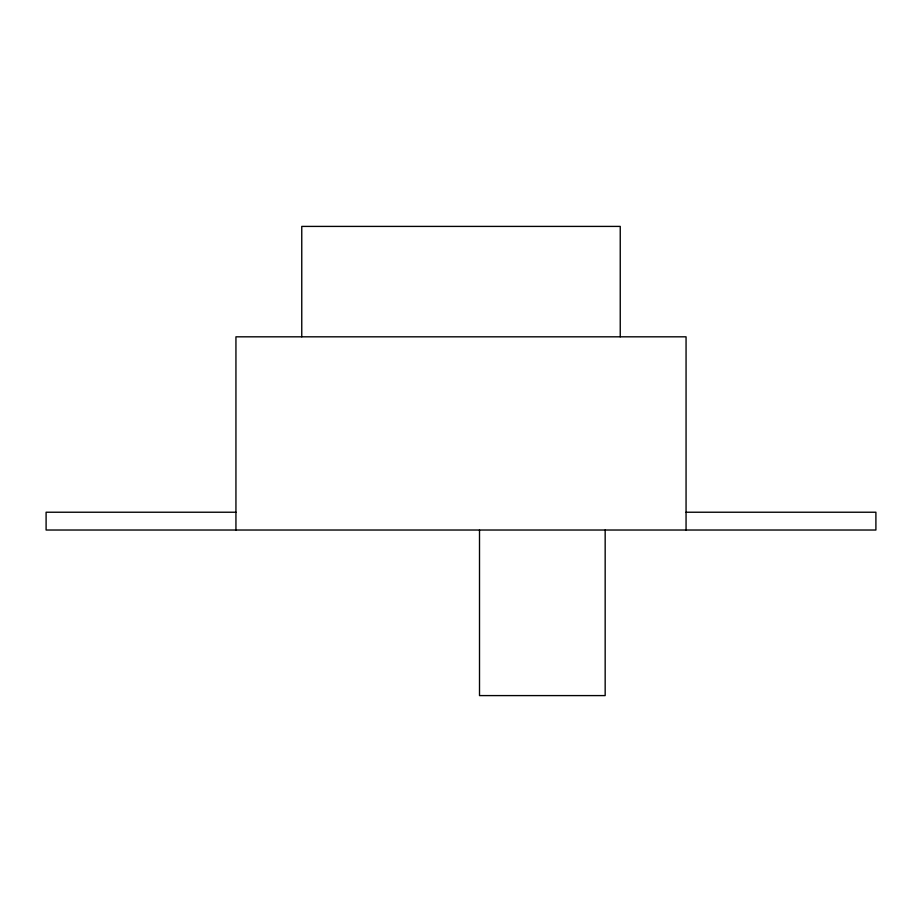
<?xml version="1.0" encoding="UTF-8"?>
<svg xmlns="http://www.w3.org/2000/svg" width="922" height="922" viewBox="0 0 922 922"><rect width="100%" height="100%" fill="white"/><g stroke="black" fill="none" stroke-linecap="round" stroke-linejoin="round"><path stroke-width="1.38" d="M235.94 512.229L46.1 512.229L46.1 530.023L875.9 530.023L875.9 512.229L686.06 512.229M686.06 530.023L686.06 336.818L235.94 336.818L235.94 530.023M620.241 336.818L620.241 226.409L301.759 226.409L301.759 336.818M605.166 530.023L605.166 695.591L479.509 695.591L479.509 530.023"/></g></svg>
